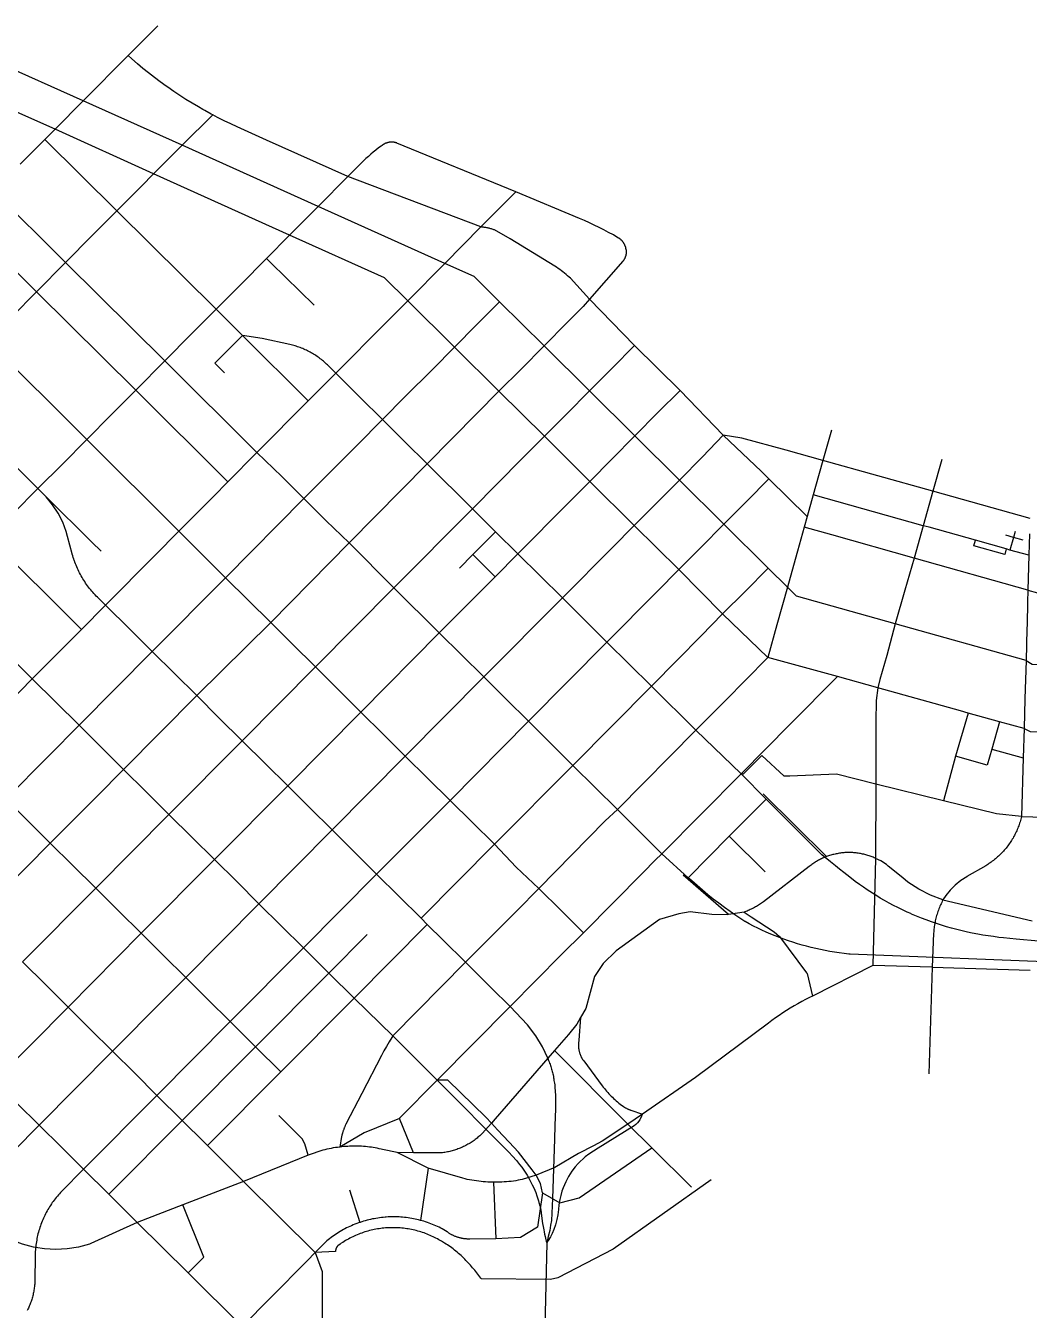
# Model space of a CAD drawing. Extents: x 486459 to 494398, y 5455945 to 5462335.
# Drawn here: x 490826 to 492416, y 5457721 to 5459758 of the extents above; entities that cross this region are included whole.
import ezdxf

# ---------------------------------------------------------------- set-up
doc = ezdxf.new("R2010")
doc.units = 0
for name, color, linetype in [('Arterial', 7, 'Continuous'), ('NonCity', 7, 'Continuous'), ('Other', 7, 'Continuous'), ('Private', 7, 'Continuous'), ('Residential', 7, 'Continuous')]:
    doc.layers.add(name, color=color, linetype=linetype)

msp = doc.modelspace()

# ---------------------------------------------------------------- linework, layer by layer
at = {"layer": 'Arterial'}
for points in [[(490872.3, 5459593.9), (490811.8, 5459621.2), (490735.3, 5459656.1)], [(490916.8, 5459638.8), (490872.3, 5459593.9)], [(491073.6, 5459568.6), (490916.8, 5459638.8)], [(490872.3, 5459593.9), (490856.2, 5459577.7)], [(491028.4, 5459523), (490872.3, 5459593.9)], [(490856.2, 5459577.7), (490817.3, 5459538.5)], [(490970.3, 5459464.5), (490856.2, 5459577.7)], [(491073.6, 5459568.6), (491028.4, 5459523)], [(491289.3, 5459471.7), (491073.6, 5459568.6)], [(491028.4, 5459523), (491009.3, 5459503.7)], [(491243.9, 5459425.8), (491028.4, 5459523)], [(490889, 5459382.4), (490774.8, 5459495.7)], [(491009.3, 5459503.7), (490970.3, 5459464.5)], [(491602.4, 5459494.5), (491547.3, 5459439)], [(491777.4, 5459403), (491777.3, 5459403.1), (491777.3, 5459403.6), (491777.2, 5459404), (491777.1, 5459404.4), (491777.1, 5459404.9), (491777, 5459405.3), (491776.9, 5459405.7), (491776.8, 5459406.1), (491776.7, 5459406.6), (491776.6, 5459407), (491776.4, 5459407.4), (491776.3, 5459407.8), (491776.2, 5459408.2), (491776, 5459408.6), (491775.9, 5459409), (491775.7, 5459409.4), (491775.5, 5459409.8), (491775.4, 5459410.2), (491775.2, 5459410.6), (491775, 5459411), (491774.8, 5459411.4), (491774.6, 5459411.8), (491774.4, 5459412.2), (491774.2, 5459412.6), (491773.9, 5459412.9), (491773.7, 5459413.3), (491773.5, 5459413.7), (491773.2, 5459414), (491773, 5459414.4), (491772.7, 5459414.7), (491772.5, 5459415.1), (491772.2, 5459415.4), (491772, 5459415.8), (491771.7, 5459416.1), (491771.4, 5459416.4), (491771.1, 5459416.8), (491770.8, 5459417.1), (491770.5, 5459417.4), (491770.2, 5459417.7), (491769.9, 5459418), (491769.6, 5459418.3), (491769.3, 5459418.6), (491768.9, 5459418.9), (491768.6, 5459419.2), (491768.3, 5459419.5), (491767.9, 5459419.7), (491767.6, 5459420), (491767.2, 5459420.2), (491766.9, 5459420.5), (491766.5, 5459420.7), (491766.2, 5459421), (491765.8, 5459421.2), (491765.4, 5459421.4), (491764.7, 5459421.9), (491764.4, 5459422), (491757.1, 5459426.3), (491749.6, 5459430.4), (491742.1, 5459434.4), (491734.5, 5459438.3), (491726.9, 5459442.1), (491719.2, 5459445.7), (491711.4, 5459449.1), (491703.6, 5459452.5), (491602.4, 5459494.5)], [(491289.3, 5459471.7), (491243.9, 5459425.8)], [(491489.9, 5459381.2), (491289.3, 5459471.7)], [(490843.1, 5459336.2), (490729, 5459449.5)], [(490970.3, 5459464.5), (490931.4, 5459425.2)], [(491127.5, 5459308.5), (490970.3, 5459464.5)], [(491547.3, 5459439), (491489.9, 5459381.2)], [(491719.4, 5459324.6), (491689.2, 5459357.6), (491687, 5459359.6), (491684.6, 5459361.7), (491682.1, 5459363.7), (491679.7, 5459365.8), (491677.2, 5459367.7), (491674.7, 5459369.7), (491672.1, 5459371.6), (491669.5, 5459373.4), (491666.9, 5459375.2), (491664.2, 5459376.9), (491593.6, 5459420.4), (491568.5, 5459434.2), (491567.7, 5459434.6), (491566.5, 5459435), (491565.2, 5459435.4), (491564, 5459435.8), (491562.7, 5459436.2), (491561.5, 5459436.6), (491560.2, 5459436.9), (491558.9, 5459437.2), (491557.7, 5459437.5), (491556.4, 5459437.8), (491555.1, 5459438), (491553.8, 5459438.2), (491552.5, 5459438.4), (491551.2, 5459438.6), (491549.9, 5459438.8), (491548.6, 5459438.9), (491547.3, 5459439)], [(490931.4, 5459425.2), (490889, 5459382.4)], [(491243.9, 5459425.8), (491207.4, 5459389)], [(491431.3, 5459321.9), (491394.3, 5459358.1), (491243.9, 5459425.8)], [(491207.4, 5459389), (491166.2, 5459347.5)], [(491283.1, 5459315.2), (491215, 5459381.6), (491207.4, 5459389)], [(491777.4, 5459403), (491777.4, 5459402.7), (491777.4, 5459402.3), (491777.5, 5459401.9), (491777.5, 5459401.4), (491777.5, 5459401), (491777.5, 5459400.5), (491777.5, 5459400.1), (491777.5, 5459399.7), (491777.5, 5459399.2), (491777.5, 5459398.8), (491777.5, 5459398.4), (491777.4, 5459397.9), (491777.4, 5459397.5), (491777.3, 5459397.1), (491777.3, 5459396.6), (491777.2, 5459396.2), (491777.2, 5459395.8), (491777.1, 5459395.4), (491777, 5459394.9), (491776.9, 5459394.5), (491776.8, 5459394.1), (491776.7, 5459393.7), (491776.6, 5459393.2), (491776.5, 5459392.8), (491776.3, 5459392.4), (491776.2, 5459392), (491776, 5459391.6), (491775.9, 5459391.2), (491775.7, 5459390.8), (491775.6, 5459390.4), (491775.4, 5459390), (491775.2, 5459389.6), (491775, 5459389.2), (491774.8, 5459388.8), (491774.6, 5459388.4), (491774.4, 5459388), (491774.2, 5459387.7), (491774, 5459387.3), (491773.8, 5459386.9), (491773.5, 5459386.5), (491773.3, 5459386.2), (491773.1, 5459385.8), (491772.8, 5459385.5), (491772.5, 5459385.1), (491772.3, 5459384.9), (491719.4, 5459324.6)], [(490889, 5459382.4), (490843.1, 5459336.2)], [(491046.1, 5459226.5), (490889, 5459382.4)], [(491489.9, 5459381.2), (491431.3, 5459321.9)], [(491543.9, 5459353), (491536.7, 5459360.2), (491489.9, 5459381.2)], [(491166.2, 5459347.5), (491127.5, 5459308.5)], [(491576.8, 5459320.5), (491543.9, 5459353)], [(490843.1, 5459336.2), (490804.4, 5459297.2)], [(491000.2, 5459180.3), (490843.1, 5459336.2)], [(491127.5, 5459308.5), (491088.6, 5459269.3)], [(491169.5, 5459266.9), (491127.5, 5459308.5)], [(491431.3, 5459321.9), (491396.2, 5459286.7)], [(491505.3, 5459248.4), (491431.3, 5459321.9)], [(491576.8, 5459320.5), (491540.3, 5459283.7)], [(491647.2, 5459250.6), (491576.8, 5459320.5)], [(491719.4, 5459324.6), (491709.2, 5459313), (491683.8, 5459287.4)], [(491790.7, 5459251.1), (491719.4, 5459324.6)], [(491396.2, 5459286.7), (491317.2, 5459207.1)], [(491683.8, 5459287.4), (491647.2, 5459250.6)], [(491088.6, 5459269.3), (491046.1, 5459226.5)], [(491169.5, 5459266.9), (491125.7, 5459222.8), (491140.8, 5459207.7)], [(491317.2, 5459207.1), (491304.4, 5459219.9), (491304.1, 5459220.2), (491302.5, 5459221.6), (491300.9, 5459223.1), (491299.3, 5459224.6), (491297.7, 5459226), (491296.1, 5459227.4), (491294.4, 5459228.7), (491292.7, 5459230), (491291, 5459231.3), (491289.2, 5459232.6), (491287.5, 5459233.8), (491285.7, 5459235), (491283.9, 5459236.2), (491282, 5459237.4), (491280.2, 5459238.5), (491278.3, 5459239.5), (491276.4, 5459240.6), (491274.5, 5459241.6), (491272.6, 5459242.6), (491270.7, 5459243.5), (491268.7, 5459244.4), (491266.7, 5459245.3), (491264.8, 5459246.1), (491262.8, 5459246.9), (491260.8, 5459247.7), (491258.7, 5459248.4), (491256.7, 5459249.2), (491254.6, 5459249.8), (491252.6, 5459250.4), (491250.5, 5459251), (491248.4, 5459251.6), (491246.3, 5459252.1), (491244.2, 5459252.6), (491200.3, 5459262.4), (491169.5, 5459266.9)], [(491273.7, 5459163.2), (491169.5, 5459266.9)], [(491170.6, 5459265.8), (491169.5, 5459266.9)], [(491540.3, 5459283.7), (491505.3, 5459248.4)], [(490922.5, 5459101.9), (490765.7, 5459258.1)], [(491505.3, 5459248.4), (491470.3, 5459213.2)], [(491575.8, 5459178.5), (491505.3, 5459248.4)], [(491647.2, 5459250.6), (491610.8, 5459213.8)], [(491719.2, 5459179.1), (491647.2, 5459250.6)], [(491790.7, 5459251.1), (491755.4, 5459215.3)], [(491862.7, 5459179.7), (491790.7, 5459251.1)], [(491046.1, 5459226.5), (491000.2, 5459180.3)], [(491192.3, 5459081.2), (491046.1, 5459226.5)], [(491317.2, 5459207.1), (491273.7, 5459163.2)], [(491356, 5459168.6), (491317.2, 5459207.1)], [(491470.3, 5459213.2), (491427.4, 5459170)], [(491610.8, 5459213.8), (491575.8, 5459178.5)], [(491755.4, 5459215.3), (491719.2, 5459179.1)], [(491000.2, 5459180.3), (490961.5, 5459141.2)], [(491146.4, 5459035), (491000.2, 5459180.3)], [(491273.7, 5459163.2), (491192.3, 5459081.2)], [(491391.3, 5459133.6), (491356, 5459168.6)], [(491427.4, 5459170), (491391.3, 5459133.6)], [(491575.8, 5459178.5), (491540.7, 5459143.3)], [(491647.7, 5459107.1), (491575.8, 5459178.5)], [(491719.2, 5459179.1), (491682.7, 5459142.3)], [(491791.2, 5459107.7), (491719.2, 5459179.1)], [(491862.7, 5459179.7), (491827.4, 5459144.9)], [(491930.9, 5459108.8), (491862.7, 5459179.7)], [(491540.7, 5459143.3), (491461.8, 5459063.7)], [(491682.7, 5459142.3), (491647.7, 5459107.1)], [(491827.4, 5459144.9), (491791.2, 5459107.7)], [(490961.5, 5459141.2), (490922.5, 5459101.9)], [(491391.3, 5459133.6), (491351.2, 5459093.2)], [(491426.5, 5459098.6), (491391.3, 5459133.6)], [(490922.5, 5459101.9), (490884, 5459063.1)], [(491068.5, 5458956.5), (490922.5, 5459101.9)], [(491647.7, 5459107.1), (491612.8, 5459071.8)], [(491719.7, 5459035.7), (491647.7, 5459107.1)], [(491791.2, 5459107.7), (491754.7, 5459070.9)], [(491861.7, 5459037.7), (491791.2, 5459107.7)], [(491930.9, 5459108.8), (491898.1, 5459074.4)], [(492031.1, 5459085), (491960.9, 5459104.3), (491930.9, 5459108.8)], [(491991.7, 5459051.5), (491930.9, 5459108.8)], [(492102.6, 5459116.6), (492089.1, 5459068.7)], [(491192.3, 5459081.2), (491146.4, 5459035)], [(491231.6, 5459043.2), (491192.3, 5459081.2)], [(491351.2, 5459093.2), (491266.8, 5459008.3)], [(491461.8, 5459063.7), (491426.5, 5459098.6)], [(492089.1, 5459068.7), (492031.1, 5459085)], [(490884, 5459063.1), (490845.3, 5459024.1)], [(491461.8, 5459063.7), (491338.5, 5458938.3)], [(491533.8, 5458992.2), (491461.8, 5459063.7)], [(491612.8, 5459071.8), (491533.8, 5458992.2)], [(491754.7, 5459070.9), (491719.7, 5459035.7)], [(491898.1, 5459074.4), (491861.7, 5459037.7)], [(492089.1, 5459068.7), (492077.5, 5459027.3)], [(492263.2, 5459020.2), (492089.1, 5459068.7)], [(492277.5, 5459070.2), (492263.2, 5459020.2)], [(491266.8, 5459008.3), (491231.6, 5459043.2)], [(492003.6, 5459039.8), (491991.7, 5459051.5)], [(490845.3, 5459024.1), (490806.6, 5458985.1)], [(490858.5, 5459011), (490845.3, 5459024.1)], [(491146.4, 5459035), (491123.3, 5459011.7)], [(491719.7, 5459035.7), (491684.8, 5459000.4)], [(491790.2, 5458965.7), (491719.7, 5459035.7)], [(491861.7, 5459037.7), (491825.2, 5459000.9)], [(491932.2, 5458967.7), (491861.7, 5459037.7)], [(492003.6, 5459039.8), (491968.6, 5459004.5)], [(492064.2, 5458979.7), (492003.6, 5459039.8)], [(492077.5, 5459027.3), (492073.8, 5459014.2)], [(492263.2, 5459020.2), (492248, 5458965.4)], [(492417.4, 5458976.8), (492263.2, 5459020.2)], [(490902.8, 5458910.3), (490902, 5458912.5), (490901.2, 5458915.1), (490900.5, 5458917.6), (490899.7, 5458920.2), (490899.5, 5458920.8), (490892.2, 5458948.4), (490890.1, 5458956.1), (490884.4, 5458971), (490877.2, 5458985.2), (490868.5, 5458998.6), (490858.4, 5459011)], [(490945.2, 5458924.9), (490930.6, 5458939.4), (490858.5, 5459011)], [(491123.3, 5459011.7), (491107.7, 5458996)], [(491266.8, 5459008.3), (491142.4, 5458882.8)], [(491302.1, 5458973.3), (491266.8, 5459008.3)], [(491684.8, 5459000.4), (491605.8, 5458920.8)], [(491825.2, 5459000.9), (491790.2, 5458965.7)], [(491968.6, 5459004.5), (491932.2, 5458967.7)], [(492073.8, 5459014.2), (492064.2, 5458979.7)], [(491107.7, 5458996), (491068.5, 5458956.5)], [(491533.8, 5458992.2), (491409.3, 5458866.8)], [(491570.5, 5458955.8), (491533.8, 5458992.2)], [(492064.2, 5458979.7), (492059.5, 5458963)], [(491338.5, 5458938.3), (491302.1, 5458973.3)], [(491790.2, 5458965.7), (491755.3, 5458930.5)], [(491860.8, 5458895.8), (491790.2, 5458965.7)], [(491932.2, 5458967.7), (491895.7, 5458931)], [(492002.6, 5458897.8), (491932.2, 5458967.7)], [(492059.5, 5458963), (492048.8, 5458924.9)], [(492103.2, 5458950.7), (492059.5, 5458963)], [(492248, 5458965.4), (492233.6, 5458914)], [(491068.5, 5458956.5), (491030.3, 5458917.9)], [(491107.2, 5458917.9), (491068.5, 5458956.5)], [(491605.8, 5458920.8), (491570.5, 5458955.8)], [(492233.6, 5458914), (492103.2, 5458950.7)], [(492416.7, 5458952.4), (492415.7, 5458918.4)], [(491338.5, 5458938.3), (491214.1, 5458811.8)], [(491409.3, 5458866.8), (491338.5, 5458938.3)], [(491605.8, 5458920.8), (491569.8, 5458884.5)], [(491641.1, 5458885.8), (491605.8, 5458920.8)], [(491755.3, 5458930.5), (491676.3, 5458850.9)], [(491895.7, 5458931), (491860.8, 5458895.8)], [(492048.8, 5458924.9), (492045.1, 5458911.6)], [(492415.7, 5458918.4), (492414.1, 5458863.3)], [(490952.3, 5458839.4), (490939.5, 5458852.1), (490937.6, 5458853.9), (490935.8, 5458855.9), (490934, 5458857.8), (490932.2, 5458859.8), (490930.5, 5458861.8), (490928.8, 5458863.9), (490927.1, 5458865.9), (490925.5, 5458868), (490923.9, 5458870.2), (490922.3, 5458872.3), (490920.8, 5458874.5), (490919.3, 5458876.7), (490917.9, 5458879), (490916.5, 5458881.2), (490915.1, 5458883.5), (490913.8, 5458885.8), (490912.5, 5458888.1), (490911.3, 5458890.5), (490910.1, 5458892.9), (490908.9, 5458895.3), (490907.8, 5458897.7), (490906.7, 5458900.1), (490905.7, 5458902.6), (490904.7, 5458905), (490903.8, 5458907.5), (490902.9, 5458910), (490902.8, 5458910.3)], [(491030.3, 5458917.9), (490952.3, 5458839.4)], [(491142.4, 5458882.8), (491107.2, 5458917.9)], [(492045.1, 5458911.6), (492032.9, 5458867.8)], [(492233.6, 5458914), (492218.9, 5458863.1)], [(492414.1, 5458863.3), (492233.6, 5458914)], [(491142.4, 5458882.8), (491026.4, 5458765.8)], [(491214.1, 5458811.8), (491142.4, 5458882.8)], [(491569.8, 5458884.5), (491481.3, 5458795.4)], [(491676.3, 5458850.9), (491641.1, 5458885.8)], [(491860.8, 5458895.8), (491825.8, 5458860.5)], [(491930.1, 5458825.8), (491860.8, 5458895.8)], [(492002.6, 5458897.8), (491966.2, 5458861.1)], [(492032.9, 5458867.8), (492002.6, 5458897.8)], [(490836.3, 5458722.4), (490690.1, 5458867.7)], [(491409.3, 5458866.8), (491284.9, 5458741.4)], [(491481.3, 5458795.4), (491409.3, 5458866.8)], [(491825.8, 5458860.5), (491746.8, 5458780.9)], [(491966.2, 5458861.1), (491930.1, 5458825.8)], [(492032.9, 5458867.8), (492016.3, 5458808.3)], [(492203.8, 5458809.7), (492047.4, 5458853.4), (492032.9, 5458867.8)], [(492218.9, 5458863.1), (492203.8, 5458809.7)], [(492414.1, 5458863.3), (492413.6, 5458844.1), (492412.6, 5458808.6)], [(492414.1, 5458863.3), (492444.5, 5458854.8), (492460.4, 5458851.6), (492479.3, 5458849.8), (492566, 5458847.2)], [(490952.3, 5458839.4), (490914.1, 5458800.8)], [(490991.2, 5458800.8), (490952.3, 5458839.4)], [(491676.3, 5458850.9), (491551.8, 5458725.5)], [(491711.6, 5458815.9), (491676.3, 5458850.9)], [(491930.1, 5458825.8), (491896.3, 5458790.6)], [(492001.8, 5458756.5), (491930.1, 5458825.8)], [(490914.1, 5458800.8), (490875.3, 5458761.8)], [(491026.4, 5458765.8), (490991.2, 5458800.8)], [(491214.1, 5458811.8), (491096.8, 5458696)], [(491248.2, 5458777.9), (491214.1, 5458811.8)], [(491746.8, 5458780.9), (491711.6, 5458815.9)], [(492016.3, 5458808.3), (492001.8, 5458756.5)], [(492203.8, 5458809.7), (492190.6, 5458759.6)], [(492411, 5458751.8), (492203.8, 5458809.7)], [(492412.3, 5458801.6), (492411, 5458751.8)], [(492412.6, 5458808.6), (492412.3, 5458801.6)], [(491284.9, 5458741.4), (491248.2, 5458777.9)], [(491481.3, 5458795.4), (491357, 5458670)], [(491516.6, 5458760.4), (491481.3, 5458795.4)], [(491746.8, 5458780.9), (491622.4, 5458655.5)], [(491782.1, 5458745.9), (491746.8, 5458780.9)], [(491896.3, 5458790.6), (491858.7, 5458752.7)], [(490875.3, 5458761.8), (490836.3, 5458722.4)], [(491026.4, 5458765.8), (490910.5, 5458649)], [(491096.8, 5458696), (491026.4, 5458765.8)], [(491551.8, 5458725.5), (491516.6, 5458760.4)], [(492001.8, 5458756.5), (491966.7, 5458720.6)], [(492112.1, 5458726.1), (492001.8, 5458756.5)], [(492190.6, 5458759.6), (492179.6, 5458721.5), (492176.2, 5458708.2)], [(491284.9, 5458741.4), (491168.9, 5458624.5)], [(491321.7, 5458704.9), (491284.9, 5458741.4)], [(491817.3, 5458710.9), (491782.1, 5458745.9)], [(491858.7, 5458752.7), (491817.3, 5458710.9)], [(492411, 5458751.8), (492409.3, 5458691)], [(492411, 5458751.8), (492420.7, 5458746), (492563, 5458741.7)], [(490836.3, 5458722.4), (490797.9, 5458683.7)], [(490910.5, 5458649), (490836.3, 5458722.4)], [(491551.8, 5458725.5), (491427.4, 5458600)], [(491587.1, 5458690.5), (491551.8, 5458725.5)], [(491966.7, 5458720.6), (491935.4, 5458688.9)], [(492112.1, 5458726.1), (492037.2, 5458650.5)], [(492176.2, 5458708.2), (492112.1, 5458726.1)], [(491096.8, 5458696), (490980.9, 5458579.1)], [(491132.1, 5458660.7), (491096.8, 5458696)], [(491357, 5458670), (491321.7, 5458704.9)], [(491817.3, 5458710.9), (491692.9, 5458585.4)], [(491887.9, 5458641), (491817.3, 5458710.9)], [(492176.2, 5458708.2), (492173.5, 5458688.2), (492173.1, 5458654.3)], [(492307.3, 5458671.6), (492176.2, 5458708.2)], [(491622.4, 5458655.5), (491587.1, 5458690.5)], [(491935.4, 5458688.9), (491887.9, 5458641)], [(492409.3, 5458691), (492407.9, 5458643.6)], [(491168.9, 5458624.5), (491132.1, 5458660.7)], [(491357, 5458670), (491241, 5458553)], [(491392.2, 5458635), (491357, 5458670)], [(491622.4, 5458655.5), (491498.5, 5458529.7)], [(491657.6, 5458620.5), (491622.4, 5458655.5)], [(492173.1, 5458654.3), (492172.8, 5458555.8)], [(492319.2, 5458668.3), (492299.5, 5458599.8)], [(492319.2, 5458668.3), (492307.3, 5458671.6)], [(492368.8, 5458654.5), (492319.2, 5458668.3)], [(492407.9, 5458643.6), (492368.8, 5458654.5)], [(490910.5, 5458649), (490862.6, 5458600.7)], [(490980.9, 5458579.1), (490910.5, 5458649)], [(491427.4, 5458600), (491392.2, 5458635)], [(491887.9, 5458641), (491763.4, 5458515.4)], [(491959.4, 5458572.1), (491887.9, 5458641)], [(492037.2, 5458650.5), (491959.4, 5458572.1)], [(492407.9, 5458643.6), (492406.5, 5458597.1)], [(492407.9, 5458643.6), (492417.8, 5458639.3), (492559.8, 5458636.2)], [(491168.9, 5458624.5), (491052.9, 5458507.6)], [(491205.8, 5458587.9), (491168.9, 5458624.5)], [(491692.9, 5458585.4), (491657.6, 5458620.5)], [(490862.6, 5458600.7), (490794.3, 5458532)], [(491427.4, 5458600), (491311.5, 5458483)], [(491462.7, 5458565), (491427.4, 5458600)], [(492299.5, 5458599.8), (492280.3, 5458529.1)], [(492406.5, 5458597.1), (492403.8, 5458504.2)], [(490980.9, 5458579.1), (490938.4, 5458536.3)], [(491016.1, 5458544.1), (490980.9, 5458579.1)], [(491241, 5458553), (491205.8, 5458587.9)], [(491692.9, 5458585.4), (491568.6, 5458460.3)], [(491763.4, 5458515.4), (491692.9, 5458585.4)], [(491959.4, 5458572.1), (491833.9, 5458445.4)], [(491241, 5458553), (491124.9, 5458436.1)], [(491276.2, 5458518), (491241, 5458553)], [(491498.5, 5458529.7), (491462.7, 5458565)], [(492172.8, 5458555.8), (492172.4, 5458438)], [(492280.3, 5458529.1), (492172.8, 5458555.8)], [(490829.6, 5458497), (490794.3, 5458532)], [(490938.4, 5458536.3), (490864.8, 5458462.1)], [(491052.9, 5458507.6), (491016.1, 5458544.1)], [(491311.5, 5458483), (491276.2, 5458518)], [(491498.5, 5458529.7), (491381.9, 5458413)], [(491533.2, 5458495.1), (491498.5, 5458529.7)], [(491763.4, 5458515.4), (491744.2, 5458497.2), (491638.8, 5458390.1)], [(491833.9, 5458445.4), (491763.4, 5458515.4)], [(492403.8, 5458504.2), (492364, 5458508.4), (492280.3, 5458529.1)], [(490864.8, 5458462.1), (490829.6, 5458497)], [(491052.9, 5458507.6), (490936.8, 5458390.6)], [(491089.6, 5458471.1), (491052.9, 5458507.6)], [(491568.6, 5458460.3), (491533.2, 5458495.1)], [(492403.8, 5458504.2), (492403.3, 5458502.1), (492402.8, 5458500), (492402.2, 5458497.9), (492401.6, 5458495.9), (492400.9, 5458493.8), (492400.2, 5458491.8), (492399.5, 5458489.7), (492398.8, 5458487.7), (492398, 5458485.7), (492397.1, 5458483.7), (492396.3, 5458481.7), (492395.4, 5458479.8), (492394.4, 5458477.8), (492393.5, 5458475.9), (492392.5, 5458474), (492391.4, 5458472.1), (492390.4, 5458470.2), (492389.3, 5458468.3), (492388.1, 5458466.5), (492387, 5458464.7), (492385.8, 5458462.9), (492384.5, 5458461.1), (492383.3, 5458459.4), (492382, 5458457.6), (492380.7, 5458455.9), (492379.3, 5458454.2), (492378, 5458452.6), (492376.5, 5458450.9), (492375.1, 5458449.3), (492373.6, 5458447.7), (492372.2, 5458446.2), (492370.6, 5458444.6), (492369.1, 5458443.1), (492367.5, 5458441.6), (492365.9, 5458440.2), (492364.3, 5458438.8), (492362.7, 5458437.4), (492361, 5458436), (492359.3, 5458434.6), (492357.6, 5458433.3), (492355.9, 5458432.1), (492354.1, 5458430.8), (492352.3, 5458429.6), (492350.5, 5458428.4), (492348.7, 5458427.2), (492347.2, 5458426.3), (492317.4, 5458409), (492317.2, 5458408.9), (492307.7, 5458402.8), (492299, 5458395.7), (492291, 5458387.8), (492283.9, 5458379), (492279.4, 5458372)], [(492403.8, 5458504.2), (492546.5, 5458500.2), (492565.5, 5458507.1)], [(491124.9, 5458436.1), (491089.6, 5458471.1)], [(491311.5, 5458483), (491195.5, 5458366.1)], [(491346.7, 5458448), (491311.5, 5458483)], [(490864.8, 5458462.1), (490748.8, 5458345.1)], [(490900.1, 5458427.1), (490864.8, 5458462.1)], [(491568.6, 5458460.3), (491452.4, 5458343)], [(491602.8, 5458424.2), (491568.6, 5458460.3)], [(491124.9, 5458436.1), (491008.8, 5458319.2)], [(491160.2, 5458401.1), (491124.9, 5458436.1)], [(491381.9, 5458413), (491346.7, 5458448)], [(491833.9, 5458445.4), (491823.4, 5458435.1), (491804.5, 5458415.8)], [(492094.9, 5458440.7), (492093.4, 5458440.1), (492091.7, 5458439.5), (492090.1, 5458438.8), (492088.5, 5458438.1), (492086.9, 5458437.3), (492085.3, 5458436.6), (492083.8, 5458435.8), (492082.2, 5458434.9), (492080.7, 5458434.1), (492079.1, 5458433.2), (492077.6, 5458432.3), (492076.1, 5458431.3), (492074.7, 5458430.4), (492073.2, 5458429.4), (492071.8, 5458428.4), (492070.3, 5458427.4), (492068.9, 5458426.3), (492067.5, 5458425.2), (491994.8, 5458369.2), (491993.3, 5458368.1), (491991.8, 5458367), (491990.3, 5458365.9), (491988.7, 5458364.9), (491987.1, 5458363.9), (491985.6, 5458362.9), (491984, 5458361.9), (491982.4, 5458361), (491980.7, 5458360), (491979.1, 5458359.2), (491977.4, 5458358.3), (491975.7, 5458357.5), (491974.1, 5458356.7), (491972.3, 5458355.9), (491970.6, 5458355.2), (491968.9, 5458354.5), (491967.2, 5458353.8), (491965.4, 5458353.2), (491964.4, 5458352.8)], [(492172.4, 5458438), (492172.1, 5458438.2), (492170.5, 5458438.9), (492168.8, 5458439.6), (492167.2, 5458440.2), (492165.6, 5458440.9), (492163.9, 5458441.5), (492162.2, 5458442), (492160.6, 5458442.6), (492158.9, 5458443.1), (492157.2, 5458443.6), (492155.5, 5458444), (492153.8, 5458444.4), (492152.1, 5458444.8), (492150.3, 5458445.2), (492148.6, 5458445.5), (492146.9, 5458445.8), (492145.1, 5458446.1), (492143.4, 5458446.3), (492141.6, 5458446.6), (492139.9, 5458446.7), (492138.1, 5458446.9), (492136.4, 5458447), (492134.6, 5458447.1), (492132.8, 5458447.2), (492131.1, 5458447.2), (492129.3, 5458447.2), (492127.6, 5458447.1), (492125.8, 5458447.1), (492124, 5458447), (492122.3, 5458446.8), (492120.5, 5458446.7), (492118.8, 5458446.5), (492117, 5458446.3), (492115.3, 5458446), (492113.5, 5458445.8), (492111.8, 5458445.4), (492110.1, 5458445.1), (492108.4, 5458444.7), (492106.6, 5458444.3), (492104.9, 5458443.9), (492103.2, 5458443.4), (492101.5, 5458443), (492099.8, 5458442.4), (492098.2, 5458441.9), (492096.5, 5458441.3), (492094.9, 5458440.7)], [(492279.4, 5458372), (492279.2, 5458372.1), (492259.7, 5458379.6), (492241.2, 5458389), (492223.7, 5458400.4), (492215.6, 5458407), (492192.4, 5458425.8), (492189.7, 5458428), (492180.8, 5458433.8), (492172.4, 5458438)], [(490936.8, 5458390.6), (490900.1, 5458427.1)], [(491381.9, 5458413), (491265.9, 5458296.1)], [(491417.2, 5458378), (491381.9, 5458413)], [(491638.8, 5458390.1), (491602.8, 5458424.2)], [(491804.5, 5458415.8), (491709.5, 5458320.1)], [(490936.8, 5458390.6), (490820.8, 5458273.7)], [(490973.6, 5458354.2), (490936.8, 5458390.6)], [(491195.5, 5458366.1), (491160.2, 5458401.1)], [(491638.8, 5458390.1), (491604.5, 5458355.4)], [(491638.8, 5458390.1), (491674.2, 5458355.1)], [(491452.4, 5458343), (491417.2, 5458378)], [(492279.4, 5458372), (492420.7, 5458339)], [(491008.8, 5458319.2), (490973.6, 5458354.2)], [(491195.5, 5458366.1), (491079.5, 5458249.2)], [(491230.7, 5458331.1), (491195.5, 5458366.1)], [(491604.5, 5458355.4), (491523, 5458273.2)], [(491674.2, 5458355.1), (491709.5, 5458320.1)], [(491939.6, 5458348.8), (491937.6, 5458348.5), (491913.3, 5458349), (491878.7, 5458353.3), (491860.9, 5458350.1), (491830.1, 5458340.9), (491761.4, 5458291.2), (491740.9, 5458271.2), (491727.4, 5458250.7), (491713.4, 5458199.9), (491705.2, 5458185.7)], [(491964.4, 5458352.8), (491939.6, 5458348.8)], [(491964.4, 5458352.8), (491975.4, 5458345.2), (492012.1, 5458321.4), (492020.4, 5458314), (492063.4, 5458256.3), (492064.1, 5458255.2), (492072.7, 5458219.5)], [(491265.9, 5458296.1), (491230.7, 5458331.1)], [(491462.2, 5458333.3), (491346.4, 5458216.3)], [(491462.2, 5458333.3), (491452.4, 5458343)], [(491487.6, 5458308.3), (491462.2, 5458333.3)], [(491008.8, 5458319.2), (490892.9, 5458202.2)], [(491044.1, 5458284.2), (491008.8, 5458319.2)], [(491366.9, 5458317.3), (491306.2, 5458256.2)], [(491523, 5458273.2), (491487.6, 5458308.3)], [(491709.5, 5458320.1), (491674.9, 5458285.3)], [(491265.9, 5458296.1), (491149.9, 5458179.4)], [(491306.2, 5458256.2), (491265.9, 5458296.1)], [(490857.6, 5458237.2), (490820.8, 5458273.7)], [(491079.5, 5458249.2), (491044.1, 5458284.2)], [(491523, 5458273.2), (491407.5, 5458156.5)], [(491563.3, 5458232.9), (491523, 5458273.2)], [(491674.9, 5458285.3), (491593.3, 5458203.1)], [(492168.1, 5458268.2), (492072.7, 5458219.5)], [(492262.3, 5458265.4), (492168.1, 5458268.2)], [(491079.5, 5458249.2), (491043.4, 5458212.9)], [(491114.7, 5458214.2), (491079.5, 5458249.2)], [(491306.2, 5458256.2), (491190.1, 5458139.4)], [(491346.4, 5458216.3), (491306.2, 5458256.2)], [(492262.3, 5458265.4), (492417.8, 5458260.7)], [(490892.9, 5458202.2), (490857.6, 5458237.2)], [(491593.3, 5458203.1), (491563.3, 5458232.9)], [(491043.4, 5458212.9), (490963.4, 5458132.2)], [(491149.9, 5458179.4), (491114.7, 5458214.2)], [(491346.4, 5458216.3), (491230.2, 5458099.4)], [(491407.5, 5458156.5), (491346.4, 5458216.3)], [(492072.7, 5458219.5), (492067.9, 5458217.2), (492061.7, 5458214), (492055.5, 5458210.8), (492049.4, 5458207.4), (492043.4, 5458203.9), (492037.4, 5458200.4), (492031.4, 5458196.7), (492025.6, 5458192.9), (492019.8, 5458189), (492014, 5458185), (492008.4, 5458180.9), (492002.8, 5458176.8), (491887.3, 5458090.6), (491803.1, 5458032.3)], [(490892.9, 5458202.2), (490776.7, 5458085.1)], [(490928.1, 5458167.2), (490892.9, 5458202.2)], [(491593.3, 5458203.1), (491477.9, 5458086.3)], [(491653.3, 5458121.2), (491644.6, 5458139.3), (491644.6, 5458139.3), (491634.4, 5458156.6), (491621.2, 5458174.2), (491593.3, 5458203.1)], [(491705.2, 5458185.7), (491699, 5458175), (491686, 5458158.6), (491663.7, 5458133.1)], [(490963.4, 5458132.2), (490928.1, 5458167.2)], [(491149.9, 5458179.4), (491033.8, 5458062.2)], [(491190.1, 5458139.4), (491149.9, 5458179.4)], [(491477.9, 5458086.3), (491407.5, 5458156.5)], [(490963.4, 5458132.2), (490847.1, 5458015.1)], [(490998.6, 5458097.2), (490963.4, 5458132.2)], [(491190.1, 5458139.4), (491073.9, 5458022.4)], [(491663.7, 5458133.1), (491653.3, 5458121.2)], [(491653.3, 5458121.2), (491569.9, 5458025.1), (491564, 5458018.1)], [(491033.8, 5458062.2), (490998.6, 5458097.2)], [(491230.2, 5458099.4), (491114.1, 5457982.5)], [(490847.1, 5458015.1), (490811.9, 5458050.1)], [(491033.8, 5458062.2), (490917.6, 5457945.1)], [(491073.9, 5458022.4), (491033.8, 5458062.2)], [(491073.9, 5458022.4), (490961.4, 5457909.3)], [(491109.6, 5457986.7), (491073.9, 5458022.4)], [(491803.1, 5458032.3), (491780.2, 5458016.8)], [(490847.1, 5458015.1), (490727, 5457894.1)], [(490882.4, 5457980.1), (490847.1, 5458015.1)], [(491564, 5458018.1), (491549.1, 5458001.5), (491548.3, 5458000.8), (491546.9, 5457999.5), (491545.4, 5457998.2), (491544, 5457996.9), (491542.5, 5457995.7), (491541, 5457994.4), (491539.5, 5457993.2), (491537.9, 5457992.1), (491536.3, 5457990.9), (491534.8, 5457989.8), (491533.2, 5457988.7), (491531.5, 5457987.7), (491529.9, 5457986.6), (491528.2, 5457985.6), (491526.6, 5457984.7), (491524.9, 5457983.7), (491523.1, 5457982.8), (491521.4, 5457981.9), (491519.7, 5457981.1), (491517.9, 5457980.3), (491516.2, 5457979.5), (491514.4, 5457978.7), (491512.6, 5457978), (491510.8, 5457977.3), (491509, 5457976.6), (491507.1, 5457976), (491505.3, 5457975.4), (491503.4, 5457974.8), (491501.6, 5457974.3), (491499.7, 5457973.8), (491497.8, 5457973.3), (491495.9, 5457972.9), (491494, 5457972.5), (491492.1, 5457972.1), (491490.2, 5457971.8), (491488.3, 5457971.5), (491486.4, 5457971.2), (491484.5, 5457971), (491440.6, 5457971.2)], [(491634.8, 5457935.9), (491628.4, 5457944.4), (491607, 5457971.9), (491592.2, 5457988), (491573.7, 5458007.7), (491564, 5458018.1)], [(491780.2, 5458016.8), (491739.6, 5457989.4), (491725.6, 5457982.2)], [(491114.1, 5457982.5), (491109.6, 5457986.7)], [(491122.8, 5457973.9), (491114.1, 5457982.5)], [(491414.7, 5457971.4), (491391, 5457976.4), (491389, 5457976.9), (491385.9, 5457977.6), (491382.9, 5457978.3), (491379.8, 5457978.9), (491376.7, 5457979.4), (491373.6, 5457979.9), (491370.5, 5457980.3), (491367.4, 5457980.7), (491364.3, 5457981), (491361.2, 5457981.3), (491358, 5457981.5), (491354.9, 5457981.6), (491351.8, 5457981.7), (491348.6, 5457981.8), (491345.5, 5457981.8), (491342.4, 5457981.7), (491339.2, 5457981.6), (491336.1, 5457981.4), (491333, 5457981.2), (491329.9, 5457980.9), (491326.8, 5457980.6), (491323.6, 5457980.2)], [(491725.6, 5457982.2), (491701.8, 5457969.9), (491664.5, 5457947.8), (491634.8, 5457935.9)], [(490917.6, 5457945.1), (490882.4, 5457980.1)], [(491170.9, 5457925.9), (491122.8, 5457973.9)], [(491273.3, 5457967.6), (491170.9, 5457925.9)], [(491323.6, 5457980.2), (491323.3, 5457980.2), (491319.9, 5457979.8), (491316.6, 5457979.3), (491313.2, 5457978.8), (491309.8, 5457978.2), (491306.5, 5457977.6), (491303.1, 5457976.9), (491299.8, 5457976.1), (491296.5, 5457975.3), (491273.3, 5457967.6)], [(491440.6, 5457971.2), (491414.7, 5457971.4)], [(491463.8, 5457946.7), (491414.7, 5457971.4)], [(490917.6, 5457945.1), (490883.1, 5457910.3), (490883, 5457910.1), (490881.2, 5457908.2), (490879.4, 5457906.3), (490877.7, 5457904.4), (490876, 5457902.4), (490874.3, 5457900.4), (490872.7, 5457898.4), (490871.1, 5457896.3), (490869.5, 5457894.2), (490868, 5457892.1), (490866.5, 5457890), (490865.1, 5457887.8), (490863.7, 5457885.6), (490862.3, 5457883.4), (490861, 5457881.2), (490859.7, 5457878.9), (490858.5, 5457876.6), (490857.3, 5457874.3), (490856.1, 5457872), (490855, 5457869.6), (490853.9, 5457867.3), (490852.8, 5457864.9), (490851.8, 5457862.5), (490850.9, 5457860.1), (490850, 5457857.6), (490849.1, 5457855.2), (490848.2, 5457852.7), (490847.5, 5457850.3), (490846.7, 5457847.8), (490846, 5457845.3), (490845.3, 5457842.7), (490844.7, 5457840.2), (490844.2, 5457837.7), (490843.6, 5457835.1), (490843.2, 5457832.6), (490842.7, 5457830), (490842.3, 5457827.4), (490842, 5457824.8), (490841.7, 5457822.3), (490841.6, 5457821.2)], [(490957.6, 5457905.4), (490917.6, 5457945.1)], [(491566.9, 5457924.4), (491565.7, 5457924.4), (491562.1, 5457924.5), (491558.4, 5457924.7), (491554.7, 5457924.9), (491551, 5457925.2), (491547.4, 5457925.5), (491543.7, 5457926), (491540.1, 5457926.5), (491536.4, 5457927), (491532.8, 5457927.6), (491529.2, 5457928.3), (491525.6, 5457929), (491522, 5457929.8), (491518.4, 5457930.7), (491463.8, 5457946.7)], [(491170.9, 5457925.9), (491074.8, 5457888.8)], [(491634.8, 5457935.9), (491612.7, 5457928.8), (491609.6, 5457928.2), (491606, 5457927.6), (491602.4, 5457926.9), (491598.8, 5457926.4), (491595.1, 5457925.9), (491591.5, 5457925.5), (491587.8, 5457925.2), (491584.1, 5457924.9), (491580.4, 5457924.7), (491576.8, 5457924.5), (491573.1, 5457924.4), (491569.4, 5457924.4), (491566.9, 5457924.4)], [(490961.4, 5457909.3), (490957.6, 5457905.4)], [(491002.4, 5457860.9), (490957.6, 5457905.4)], [(491074.8, 5457888.8), (491002.4, 5457860.9)], [(491002.4, 5457860.9), (490929, 5457827.4), (490926.7, 5457826.5), (490909.3, 5457821.8), (490891.6, 5457819), (490873.6, 5457818.1), (490855.7, 5457819), (490841.6, 5457821.2)], [(490841.6, 5457821.2), (490838, 5457821.8), (490820.6, 5457826.5), (490803.8, 5457832.9), (490796.9, 5457836.4)]]:
    msp.add_lwpolyline(points, dxfattribs=at)
at = {"layer": 'NonCity'}
msp.add_lwpolyline([(492110.7, 5458571.5), (492036.5, 5458568.1), (492027.6, 5458568.1), (491992.4, 5458601.2), (491992.4, 5458601.2), (491963, 5458571.4), (491959.4, 5458572.1)], dxfattribs=at)
at = {"layer": 'Other'}
for points in [[(491999.3, 5458532), (491959.4, 5458572.1)], [(492430.6, 5458306.6), (492395.3, 5458309.6), (492375.1, 5458311.8), (492368.1, 5458312.7), (492359.3, 5458314), (492351.2, 5458315.2), (492342.6, 5458316.4), (492334.8, 5458317.7), (492325.6, 5458319.5), (492318.2, 5458321.1), (492309.6, 5458323), (492301.2, 5458325.1), (492293, 5458327.3), (492285.1, 5458329.6), (492276.9, 5458332.1), (492269.3, 5458334.5), (492261.3, 5458337.2), (492252.6, 5458340.4), (492245.5, 5458343.1), (492237.5, 5458346.3), (492229.8, 5458349.6), (492228.3, 5458350.3), (492222.6, 5458352.8), (492215.1, 5458356.4), (492208, 5458359.8), (492201.2, 5458363.3), (492194.2, 5458367), (492187, 5458371.1), (492180.1, 5458375.1), (492174.4, 5458378.5), (492167.5, 5458382.9), (492159.5, 5458388.1), (492153.3, 5458392.3), (492146.9, 5458396.7), (492140.2, 5458401.5), (492134.4, 5458405.9), (492127.1, 5458411.6), (492122.1, 5458415.5), (492115.7, 5458420.7), (492108.9, 5458426.3), (492101.4, 5458432.3), (492087.6, 5458443.5), (491999.3, 5458532)], [(491875.7, 5458407.3), (491833.9, 5458445.4)], [(492480.5, 5458272.2), (492132.4, 5458286), (492130.1, 5458286.3), (492122.6, 5458287.1), (492115.1, 5458288.1), (492107.6, 5458289.2), (492100.2, 5458290.4), (492092.8, 5458291.8), (492085.4, 5458293.3), (492078, 5458294.9), (492070.7, 5458296.6), (492063.4, 5458298.5), (492056.1, 5458300.5), (492048.9, 5458302.6), (492041.7, 5458304.9), (492034.5, 5458307.3), (492027.4, 5458309.8), (492020.3, 5458312.4), (492013.3, 5458315.2), (492006.4, 5458318), (491999.4, 5458321), (491992.6, 5458324.2), (491985.8, 5458327.4), (491979, 5458330.7), (491972.3, 5458334.2), (491965.7, 5458337.8), (491965.4, 5458338), (491960.6, 5458341), (491951.4, 5458347.2), (491942.2, 5458353.5), (491933.2, 5458360), (491924.3, 5458366.7), (491915.5, 5458373.5), (491906.8, 5458380.4), (491898.2, 5458387.5), (491889.8, 5458394.8), (491881.5, 5458402.2), (491875.7, 5458407.3), (491875.7, 5458407.3), (491875.7, 5458407.3), (491875.7, 5458407.3), (491875.7, 5458407.3)], [(491705.2, 5458185.7), (491702.6, 5458149.5), (491702.4, 5458148.8), (491702.3, 5458148.1), (491702.2, 5458147.4), (491702.1, 5458146.7), (491702, 5458146), (491702, 5458145.2), (491701.9, 5458144.5), (491701.9, 5458143.8), (491701.8, 5458143.1), (491701.8, 5458142.4), (491701.8, 5458141.6), (491701.8, 5458140.9), (491701.8, 5458140.2), (491701.8, 5458139.5), (491701.9, 5458138.7), (491701.9, 5458138), (491702, 5458137.3), (491702.1, 5458136.6), (491702.2, 5458135.9), (491702.3, 5458135.2), (491702.4, 5458134.5), (491702.5, 5458133.7), (491702.7, 5458133), (491702.8, 5458132.3), (491703, 5458131.6), (491703.2, 5458130.9), (491703.4, 5458130.2), (491703.6, 5458129.5), (491703.8, 5458128.8), (491704, 5458128.2), (491704.3, 5458127.5), (491704.5, 5458126.8), (491704.8, 5458126.1), (491705.1, 5458125.5), (491705.4, 5458124.8), (491705.7, 5458124.1), (491706, 5458123.5), (491706.3, 5458122.8), (491706.6, 5458122.2), (491707, 5458121.6), (491707.3, 5458120.9), (491707.7, 5458120.3), (491708.1, 5458119.7), (491708.4, 5458119.1), (491708.8, 5458118.5), (491709.3, 5458117.9), (491709.7, 5458117.3), (491710.1, 5458116.7), (491710.2, 5458116.7), (491739.5, 5458077.3), (491741.1, 5458075.1), (491742.8, 5458073), (491744.5, 5458070.9), (491746.3, 5458068.9), (491748.1, 5458066.8), (491749.9, 5458064.9), (491751.7, 5458062.9), (491753.6, 5458061), (491755.6, 5458059.1), (491757.5, 5458057.2), (491759.5, 5458055.4), (491761.5, 5458053.6), (491763.6, 5458051.8), (491765.6, 5458050.1), (491767.8, 5458048.4), (491769.9, 5458046.8), (491771.2, 5458045.9), (491772.9, 5458044.7), (491774.6, 5458043.6), (491776.4, 5458042.5), (491777.7, 5458041.7), (491778.4, 5458041.4), (491779, 5458041.1), (491779.7, 5458040.7), (491780.3, 5458040.4), (491781, 5458040.1), (491781.6, 5458039.9), (491782.3, 5458039.6), (491783, 5458039.3), (491783.7, 5458039.1), (491784.3, 5458038.8), (491784.9, 5458038.7), (491803.1, 5458032.3)], [(491653.3, 5458121.2), (491654.5, 5458117.7), (491655.4, 5458115.3), (491656.1, 5458113.4), (491656.8, 5458111.6), (491657.6, 5458109.5), (491658.2, 5458107.8), (491658.7, 5458105.8), (491659.2, 5458103.9), (491659.8, 5458102), (491660.3, 5458100), (491660.8, 5458098.2), (491661.4, 5458096.2), (491661.7, 5458094.5), (491662, 5458092.2), (491662.4, 5458090.2), (491662.6, 5458088.4), (491663, 5458086), (491663.4, 5458083.5), (491663.7, 5458081.5), (491664.1, 5458079.1), (491664.3, 5458076.1), (491664.5, 5458073.2), (491664.8, 5458070.2), (491665, 5458067), (491665.2, 5458064.2), (491665.4, 5458061.3), (491665.5, 5458058.6), (491665.5, 5458056), (491665.5, 5458053.5), (491665.5, 5458051.3), (491665.6, 5458049.1), (491665.6, 5458047.2), (491665.6, 5458045), (491665.6, 5458043.1), (491665.5, 5458040.7), (491664.5, 5458014.6), (491663.8, 5457992.8), (491660.4, 5457898.8), (491658.8, 5457863.6), (491657.7, 5457856.3), (491656.3, 5457847.9), (491654, 5457838.3), (491651.5, 5457828.5)], [(491477.9, 5458086.3), (491591.3, 5457971.9), (491597.4, 5457965.7), (491603.5, 5457959), (491608.6, 5457952.8), (491611.8, 5457948.6), (491614.3, 5457945.1), (491617.5, 5457940.4), (491620.4, 5457935.7), (491623.3, 5457930.7), (491626, 5457925.7), (491628.6, 5457920.6), (491630.8, 5457915.8), (491634, 5457908), (491635.8, 5457903.1), (491636.9, 5457899.7), (491638.5, 5457894.8), (491639.2, 5457892.3), (491640.5, 5457887.3), (491642, 5457880.5), (491643.4, 5457871.3), (491645, 5457859.3), (491645.8, 5457854.1), (491647, 5457849), (491647.4, 5457845.9), (491648.1, 5457842.3), (491648.9, 5457838.6), (491649.5, 5457836), (491650.3, 5457833), (491650.7, 5457831.3), (491651.5, 5457828.5)], [(491803.1, 5458032.3), (491801.9, 5458029), (491798.9, 5458023.4), (491795.2, 5458018.6), (491792.7, 5458016), (491789.8, 5458013.7), (491733.2, 5457978.5), (491718.3, 5457969.2), (491712.4, 5457964.7), (491701.5, 5457954.3), (491696.8, 5457948.9), (491691.4, 5457941.9), (491686.2, 5457933.7), (491681.7, 5457925.3), (491677.6, 5457915.8), (491675.6, 5457910.2), (491673.7, 5457903.4), (491672.2, 5457897), (491670.9, 5457888.8), (491670.2, 5457881.1), (491669.2, 5457872.8), (491667.7, 5457865.2), (491665.4, 5457857), (491662.8, 5457849.6), (491660.1, 5457843.3), (491657.3, 5457837.8), (491653.9, 5457832.2), (491651.5, 5457828.5)], [(491911.9, 5457928.1), (491756.8, 5457818.2), (491669.1, 5457772.9), (491657.7, 5457770.1), (491547.9, 5457771.2), (491546.9, 5457772.6), (491543.7, 5457776.8), (491540.5, 5457780.9), (491537.3, 5457784.9), (491533.9, 5457788.9), (491530.5, 5457792.9), (491527.1, 5457796.7), (491523.5, 5457800.5), (491521.9, 5457802.3), (491520, 5457804.2), (491518, 5457806.2), (491516, 5457808.1), (491514, 5457809.9), (491511.9, 5457811.7), (491509.8, 5457813.5), (491507.7, 5457815.3), (491505.5, 5457817), (491503.3, 5457818.7), (491501.1, 5457820.3), (491498.9, 5457821.9), (491496.6, 5457823.5), (491494.3, 5457825), (491492, 5457826.5), (491489.6, 5457827.9), (491484.5, 5457831), (491482.8, 5457832), (491480.6, 5457833.3), (491478.3, 5457834.6), (491476, 5457835.8), (491473.7, 5457837), (491471.4, 5457838.1), (491469.1, 5457839.2), (491466.7, 5457840.2), (491464.3, 5457841.2), (491461.9, 5457842.2), (491459.5, 5457843.1), (491457.1, 5457844), (491454.7, 5457844.8), (491452.2, 5457845.6), (491449.7, 5457846.4), (491447.3, 5457847.1), (491444.8, 5457847.8), (491442.3, 5457848.4), (491439.7, 5457849), (491437.2, 5457849.5), (491434.7, 5457850), (491432.1, 5457850.4), (491429.6, 5457850.8), (491427, 5457851.2), (491424.5, 5457851.5), (491421.9, 5457851.8), (491419.3, 5457852), (491416.7, 5457852.2), (491414.2, 5457852.3), (491411.6, 5457852.4), (491409, 5457852.4), (491406.4, 5457852.4), (491403.8, 5457852.4), (491401.2, 5457852.3), (491398.7, 5457852.2), (491396.1, 5457852), (491393.5, 5457851.8), (491390.9, 5457851.5), (491388.4, 5457851.2), (491385.8, 5457850.8), (491383.3, 5457850.4), (491380.7, 5457849.9), (491378.2, 5457849.5), (491375.7, 5457848.9), (491373.2, 5457848.3), (491370.6, 5457847.7), (491368.2, 5457847), (491365.7, 5457846.3), (491363.2, 5457845.6), (491360.7, 5457844.8), (491358.3, 5457843.9), (491355.9, 5457843), (491353.5, 5457842.1), (491351.1, 5457841.1), (491348.7, 5457840.1), (491346.3, 5457839.1), (491344, 5457838), (491341.7, 5457836.8), (491339.4, 5457835.7), (491337.1, 5457834.4), (491334.8, 5457833.2), (491332.6, 5457831.9), (491330.4, 5457830.6), (491328.2, 5457829.2), (491326, 5457827.8), (491323.9, 5457826.3), (491321.8, 5457824.9), (491321.7, 5457824.8), (491321.5, 5457824.7), (491321.3, 5457824.5), (491321.2, 5457824.4), (491321, 5457824.3), (491320.9, 5457824.1), (491320.7, 5457824), (491320.6, 5457823.9), (491320.4, 5457823.7), (491320.3, 5457823.6), (491320.1, 5457823.4), (491320, 5457823.3), (491319.9, 5457823.1), (491319.7, 5457823), (491319.6, 5457822.8), (491319.5, 5457822.7), (491319.3, 5457822.5), (491319.2, 5457822.3), (491319.1, 5457822.2), (491319, 5457822), (491318.9, 5457821.8), (491318.7, 5457821.7), (491318.6, 5457821.5), (491318.5, 5457821.3), (491318.4, 5457821.1), (491318.3, 5457821), (491318.2, 5457820.8), (491318.1, 5457820.6), (491318, 5457820.4), (491318, 5457820.2), (491317.9, 5457820), (491317.8, 5457819.8), (491317.7, 5457819.7), (491317.6, 5457819.5), (491317.6, 5457819.3), (491317.5, 5457819.1), (491317.4, 5457818.9), (491317.4, 5457818.7), (491317.3, 5457818.5), (491317.3, 5457818.3), (491317.2, 5457818.1), (491317.2, 5457817.9), (491317.1, 5457817.7), (491317.1, 5457817.5), (491317, 5457817.3), (491317, 5457817.1), (491317, 5457816.9), (491317, 5457816.7), (491316.9, 5457816.5), (491316.9, 5457816.3), (491316.9, 5457816.1), (491316.9, 5457815.9), (491316.9, 5457815.7), (491316.9, 5457815.5), (491316.9, 5457815.3), (491316.9, 5457815), (491316.9, 5457814.8), (491284.6, 5457813.1)], [(491644.9, 5457907.5), (491641.4, 5457922.3), (491634.8, 5457935.9)], [(491651.5, 5457828.5), (491642.2, 5457427.7)], [(491284.6, 5457813.1), (491295.8, 5457783.2), (491295.4, 5457679.9), (491278.2, 5457639.1), (491251.5, 5457613.5)]]:
    msp.add_lwpolyline(points, dxfattribs=at)
at = {"layer": 'Private'}
for points in [[(491035.2, 5459758.1), (490988, 5459710.6)], [(492391.1, 5458946.9), (492379.1, 5458950.1)], [(492391.1, 5458946.9), (492385.5, 5458926.8)], [(492393.8, 5458956.3), (492391.1, 5458946.9)], [(492406.4, 5458942.6), (492391.1, 5458946.9)], [(491940.8, 5458473), (491997.5, 5458416.7)], [(491477.9, 5458086.3), (491418.4, 5458025.8), (491418, 5458025.6), (491362.4, 5458002.6), (491323.6, 5457980.2)], [(491273.3, 5457967.6), (491268.4, 5457985.3), (491263.9, 5457993.4), (491226.8, 5458030.2)], [(491440.6, 5457971.2), (491418, 5458025.6)], [(491880.7, 5457916.4), (491817.8, 5457979.2)], [(491463.8, 5457946.7), (491451.3, 5457864)], [(491566.9, 5457924.4), (491570.9, 5457834.7)], [(491338.9, 5457912.7), (491355.5, 5457860.8)], [(491083.1, 5457780.8), (491108, 5457805.9), (491074.8, 5457888.8)]]:
    msp.add_lwpolyline(points, dxfattribs=at)
at = {"layer": 'Residential'}
for points in [[(490916.8, 5459638.8), (490779.3, 5459700.4)], [(490988, 5459710.6), (490916.8, 5459638.8)], [(491122.2, 5459616.6), (491119.7, 5459617.9), (491109.6, 5459623.5), (491106.5, 5459625.2), (491099.6, 5459629.2), (491089.6, 5459635.1), (491079.8, 5459641.2), (491070.1, 5459647.4), (491060.5, 5459653.8), (491051, 5459660.4), (491048.3, 5459662.3), (491039, 5459669.1), (491029.7, 5459676), (491020.6, 5459683.1), (491011.6, 5459690.4), (491002.8, 5459697.8), (490994.1, 5459705.4), (490988, 5459710.6)], [(491122.2, 5459616.6), (491073.6, 5459568.6)], [(491336.3, 5459518.9), (491207.6, 5459576.7), (491161.1, 5459597.6), (491150.7, 5459602.4), (491140.3, 5459607.4), (491129.9, 5459612.6), (491122.2, 5459616.6)], [(491401.9, 5459573.2), (491401.7, 5459573.2), (491401.2, 5459573.1), (491400.8, 5459573.1), (491400.4, 5459573), (491400, 5459572.9), (491399.5, 5459572.8), (491399.1, 5459572.6), (491398.7, 5459572.5), (491398.3, 5459572.4), (491397.9, 5459572.3), (491397.4, 5459572.1), (491397, 5459572), (491396.6, 5459571.8), (491396.2, 5459571.7), (491395.8, 5459571.5), (491395.4, 5459571.3), (491395, 5459571.1), (491394.6, 5459570.9), (491394.2, 5459570.7), (491393.9, 5459570.5), (491393.5, 5459570.3), (491393.1, 5459570.1), (491392.7, 5459569.9), (491392.4, 5459569.6), (491392, 5459569.4), (491391.6, 5459569.2), (491391.3, 5459568.9), (491390.9, 5459568.7), (491390.6, 5459568.4), (491389.1, 5459567.3), (491384.9, 5459564.2), (491380.8, 5459560.9), (491376.7, 5459557.7), (491372.7, 5459554.3), (491368.8, 5459550.9), (491364.9, 5459547.4), (491361, 5459543.8), (491357.3, 5459540.2), (491336.3, 5459518.9)], [(491602.4, 5459494.5), (491414.2, 5459572.1), (491414.1, 5459572.1), (491413.7, 5459572.3), (491413.3, 5459572.4), (491412.9, 5459572.5), (491412.5, 5459572.6), (491412, 5459572.8), (491411.6, 5459572.9), (491411.2, 5459573), (491410.8, 5459573), (491410.3, 5459573.1), (491409.9, 5459573.2), (491409.5, 5459573.3), (491409, 5459573.3), (491408.6, 5459573.4), (491408.2, 5459573.4), (491407.7, 5459573.5), (491407.3, 5459573.5), (491406.9, 5459573.5), (491406.4, 5459573.5), (491406, 5459573.6), (491405.6, 5459573.6), (491405.1, 5459573.5), (491404.7, 5459573.5), (491404.3, 5459573.5), (491403.8, 5459573.5), (491403.4, 5459573.4), (491403, 5459573.4), (491402.5, 5459573.3), (491402.1, 5459573.3), (491401.9, 5459573.2)], [(491336.3, 5459518.9), (491289.3, 5459471.7)], [(491547.3, 5459439), (491336.3, 5459518.9)], [(490845.3, 5459024.1), (490688.2, 5459180)], [(492248, 5458965.4), (492073.8, 5459014.1)], [(492330.7, 5458942.2), (492257.7, 5458963.2), (492248, 5458965.4)], [(490914.1, 5458800.8), (490767.8, 5458946)], [(491570.5, 5458955.8), (491534.5, 5458919.5)], [(492379.6, 5458928.5), (492377.2, 5458919.7), (492328.2, 5458933.4), (492330.7, 5458942.2)], [(492379.6, 5458928.5), (492330.7, 5458942.2)], [(491534.5, 5458919.5), (491513.5, 5458898.3)], [(491569.8, 5458884.5), (491534.5, 5458919.5)], [(492385.5, 5458926.8), (492379.6, 5458928.5)], [(492415.7, 5458918.4), (492405.5, 5458921.4), (492385.5, 5458926.8)], [(492368.8, 5458654.5), (492356.7, 5458611.1)], [(492356.7, 5458611.1), (492349.6, 5458585.9), (492299.5, 5458599.8)], [(492356.7, 5458611.1), (492406.5, 5458597.1)], [(492172.8, 5458555.8), (492110.7, 5458571.5)], [(491999.3, 5458532), (491940.8, 5458473)], [(492094.9, 5458440.7), (491994.4, 5458540.5)], [(491940.8, 5458473), (491875.7, 5458407.3)], [(492172.4, 5458438), (492168.1, 5458268.2)], [(491939.6, 5458348.8), (491867.7, 5458411.3), (491867.7, 5458411.3)], [(492279.4, 5458372), (492278.4, 5458370.1), (492277.4, 5458368.1), (492276.4, 5458366.1), (492275.5, 5458364.1), (492274.6, 5458362.1), (492273.8, 5458360), (492273, 5458358), (492272.2, 5458355.9), (492271.4, 5458353.8), (492270.7, 5458351.7), (492270, 5458349.6), (492269.4, 5458347.5), (492268.8, 5458345.3), (492268.3, 5458343.2), (492267.7, 5458341), (492267.2, 5458338.9), (492266.8, 5458336.7), (492266.4, 5458334.5), (492266, 5458332.3), (492265.7, 5458330.1), (492265.4, 5458327.9), (492265.1, 5458325.7), (492264.9, 5458323.5), (492264.7, 5458321.3), (492264.6, 5458319.6), (492262.3, 5458265.4)], [(492262.3, 5458265.4), (492257.2, 5458096.4)], [(491407.5, 5458156.5), (491406, 5458154), (491401.7, 5458147), (491397.6, 5458139.9), (491393.6, 5458132.7), (491389.8, 5458125.4), (491358.4, 5458065)], [(491230.2, 5458099.4), (491190.1, 5458139.4)], [(491663.7, 5458133.1), (491780.1, 5458016.8)], [(491564, 5458018.1), (491554.8, 5458027.9), (491494.7, 5458086.3), (491477.9, 5458086.3)], [(491358.4, 5458065), (491333.9, 5458017.8), (491333.5, 5458017.1), (491333.2, 5458016.3), (491332.7, 5458015.4), (491332.3, 5458014.4), (491332, 5458013.8), (491331.6, 5458013), (491331.3, 5458012.2), (491331, 5458011.4), (491330.6, 5458010.5), (491330.3, 5458009.7), (491330, 5458008.9), (491329.7, 5458008), (491329.4, 5458007.2), (491329.1, 5458006.4), (491328.8, 5458005.5), (491328.5, 5458004.6), (491328.3, 5458003.8), (491328, 5458002.9), (491327.7, 5458002.1), (491327.4, 5458000.9), (491327.3, 5458000.4), (491327, 5457999.6), (491326.8, 5457998.7), (491326.6, 5457997.8), (491326.4, 5457996.9), (491323.6, 5457980.2)], [(491817.8, 5457979.2), (491780.2, 5458016.8)], [(491644.9, 5457907.5), (491672.4, 5457891.8), (491703.1, 5457899.8), (491817.8, 5457979.2)], [(491284.6, 5457813.1), (491170.9, 5457925.9)], [(491644.9, 5457907.5), (491636.8, 5457853.5), (491609.8, 5457837.1), (491570.9, 5457834.7)], [(491083.1, 5457780.8), (491002.4, 5457860.9)], [(491355.5, 5457860.8), (491353, 5457859.9), (491350.3, 5457858.9), (491347.6, 5457857.9), (491344.9, 5457856.8), (491344.9, 5457856.8), (491342.2, 5457855.6), (491339.6, 5457854.5), (491336.9, 5457853.2), (491334.4, 5457852), (491331.8, 5457850.6), (491329.2, 5457849.3), (491326.7, 5457847.9), (491324.2, 5457846.4), (491321.7, 5457844.9), (491319.3, 5457843.4), (491316.9, 5457841.8), (491314.5, 5457840.2), (491312.1, 5457838.5), (491309.8, 5457836.8), (491307.5, 5457835), (491305.2, 5457833.2), (491302.9, 5457831.4), (491284.6, 5457813.1)], [(491451.3, 5457864), (491451.3, 5457864), (491448.5, 5457864.8), (491445.7, 5457865.4), (491443.2, 5457866), (491440.3, 5457866.6), (491437.5, 5457867.1), (491434.6, 5457867.6), (491431.8, 5457868), (491428.9, 5457868.4), (491426, 5457868.7), (491423.1, 5457869), (491420.3, 5457869.2), (491417.4, 5457869.4), (491414.5, 5457869.5), (491411.6, 5457869.6), (491408.7, 5457869.6), (491405.8, 5457869.6), (491402.9, 5457869.5), (491400, 5457869.4), (491397.2, 5457869.2), (491395.2, 5457869.1), (491392.4, 5457868.8), (491389.5, 5457868.5), (491386.6, 5457868.1), (491383.8, 5457867.7), (491380.9, 5457867.2), (491378.1, 5457866.7), (491375.2, 5457866.2), (491372.4, 5457865.6), (491369.6, 5457864.9), (491366.8, 5457864.2), (491364, 5457863.4), (491361.2, 5457862.6), (491358.4, 5457861.8), (491355.7, 5457860.9), (491355.5, 5457860.8)], [(491570.9, 5457834.7), (491529.5, 5457834.3), (491528.4, 5457834.3), (491527.4, 5457834.3), (491526.4, 5457834.4), (491525.4, 5457834.4), (491524.3, 5457834.5), (491523.3, 5457834.6), (491522.3, 5457834.7), (491521.3, 5457834.8), (491520.3, 5457834.9), (491519.2, 5457835.1), (491518.2, 5457835.3), (491517.2, 5457835.4), (491516.2, 5457835.6), (491515.2, 5457835.9), (491514.2, 5457836.1), (491513.2, 5457836.4), (491512.2, 5457836.7), (491511.3, 5457836.9), (491510.3, 5457837.3), (491509.3, 5457837.6), (491508.3, 5457837.9), (491507.4, 5457838.3), (491506.4, 5457838.7), (491505.5, 5457839.1), (491504.5, 5457839.5), (491503.6, 5457839.9), (491502.7, 5457840.4), (491501.8, 5457840.8), (491500.9, 5457841.3), (491500, 5457841.8), (491499.1, 5457842.3), (491498.2, 5457842.8), (491497.3, 5457843.4), (491496.5, 5457843.9), (491495.6, 5457844.5), (491494.8, 5457845.1), (491493.9, 5457845.6), (491485.7, 5457850.6), (491483.7, 5457851.7), (491481.1, 5457853), (491478.4, 5457854.2), (491475.8, 5457855.4), (491473.2, 5457856.6), (491470.5, 5457857.7), (491467.8, 5457858.7), (491465.1, 5457859.7), (491462.4, 5457860.7), (491459.6, 5457861.6), (491456.9, 5457862.5), (491454.1, 5457863.3), (491451.3, 5457864)], [(490841.6, 5457821.2), (490841.4, 5457819.7), (490841.2, 5457817.1), (490841, 5457814.5), (490840.9, 5457811.9), (490840.9, 5457809.3), (490840.8, 5457806.7), (490840.8, 5457804.1), (490840.9, 5457801.5), (490840.3, 5457774.4), (490840.3, 5457772.5), (490840.4, 5457770.6), (490840.3, 5457768.7), (490840.3, 5457766.8), (490840.2, 5457764.9), (490840.1, 5457763), (490839.9, 5457761.1), (490839.7, 5457759.2), (490839.5, 5457757.3), (490839.2, 5457755.5), (490838.9, 5457753.6), (490838.6, 5457751.7), (490838.3, 5457749.9), (490837.9, 5457748), (490837.5, 5457746.2), (490837, 5457744.3), (490836.5, 5457742.5), (490836, 5457740.7), (490835.5, 5457738.8), (490834.9, 5457737), (490834.3, 5457735.2), (490833.6, 5457733.5), (490833, 5457731.7), (490832.2, 5457729.9), (490831.5, 5457728.2), (490830.7, 5457726.4), (490830, 5457724.7), (490829.1, 5457723), (490828.3, 5457721.3)], [(491284.6, 5457813.1), (491271.6, 5457800.1), (491214.2, 5457741.9), (491168.7, 5457696)], [(491168.7, 5457696), (491083.1, 5457780.8)]]:
    msp.add_lwpolyline(points, dxfattribs=at)

doc.saveas('drawing.dxf')
